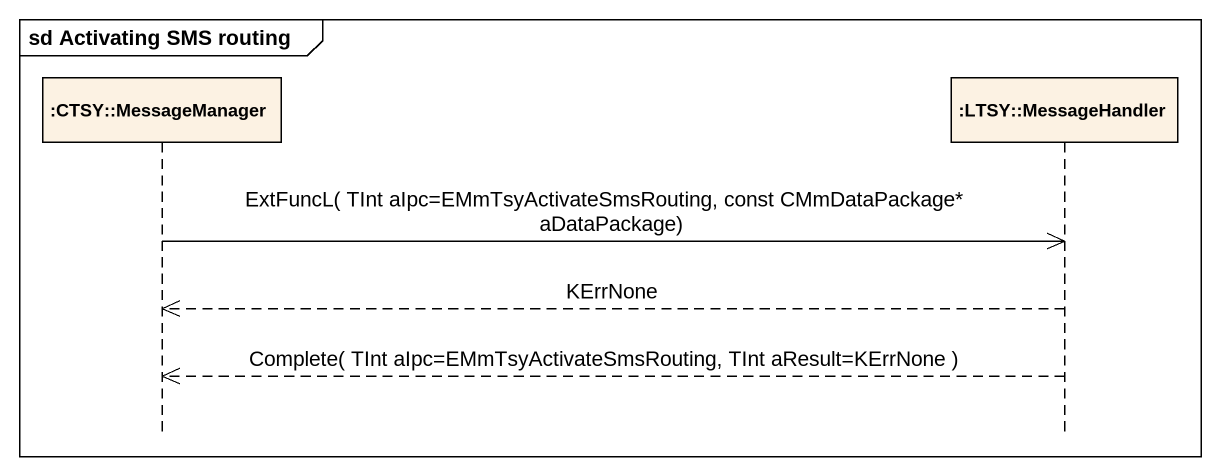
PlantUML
@startuml
mainframe sd Activating SMS routing
hide footbox
participant ":CTSY::MessageManager" as CTSY_MessageManager
participant ":LTSY::MessageHandler" as LTSY_MessageHandler

CTSY_MessageManager ->> LTSY_MessageHandler : ExtFuncL( TInt aIpc=EMmTsyActivateSmsRouting, const CMmDataPackage* aDataPackage)
LTSY_MessageHandler -->> CTSY_MessageManager : KErrNone
LTSY_MessageHandler -->> CTSY_MessageManager : Complete( TInt aIpc=EMmTsyActivateSmsRouting, TInt aResult=KErrNone )
@enduml
